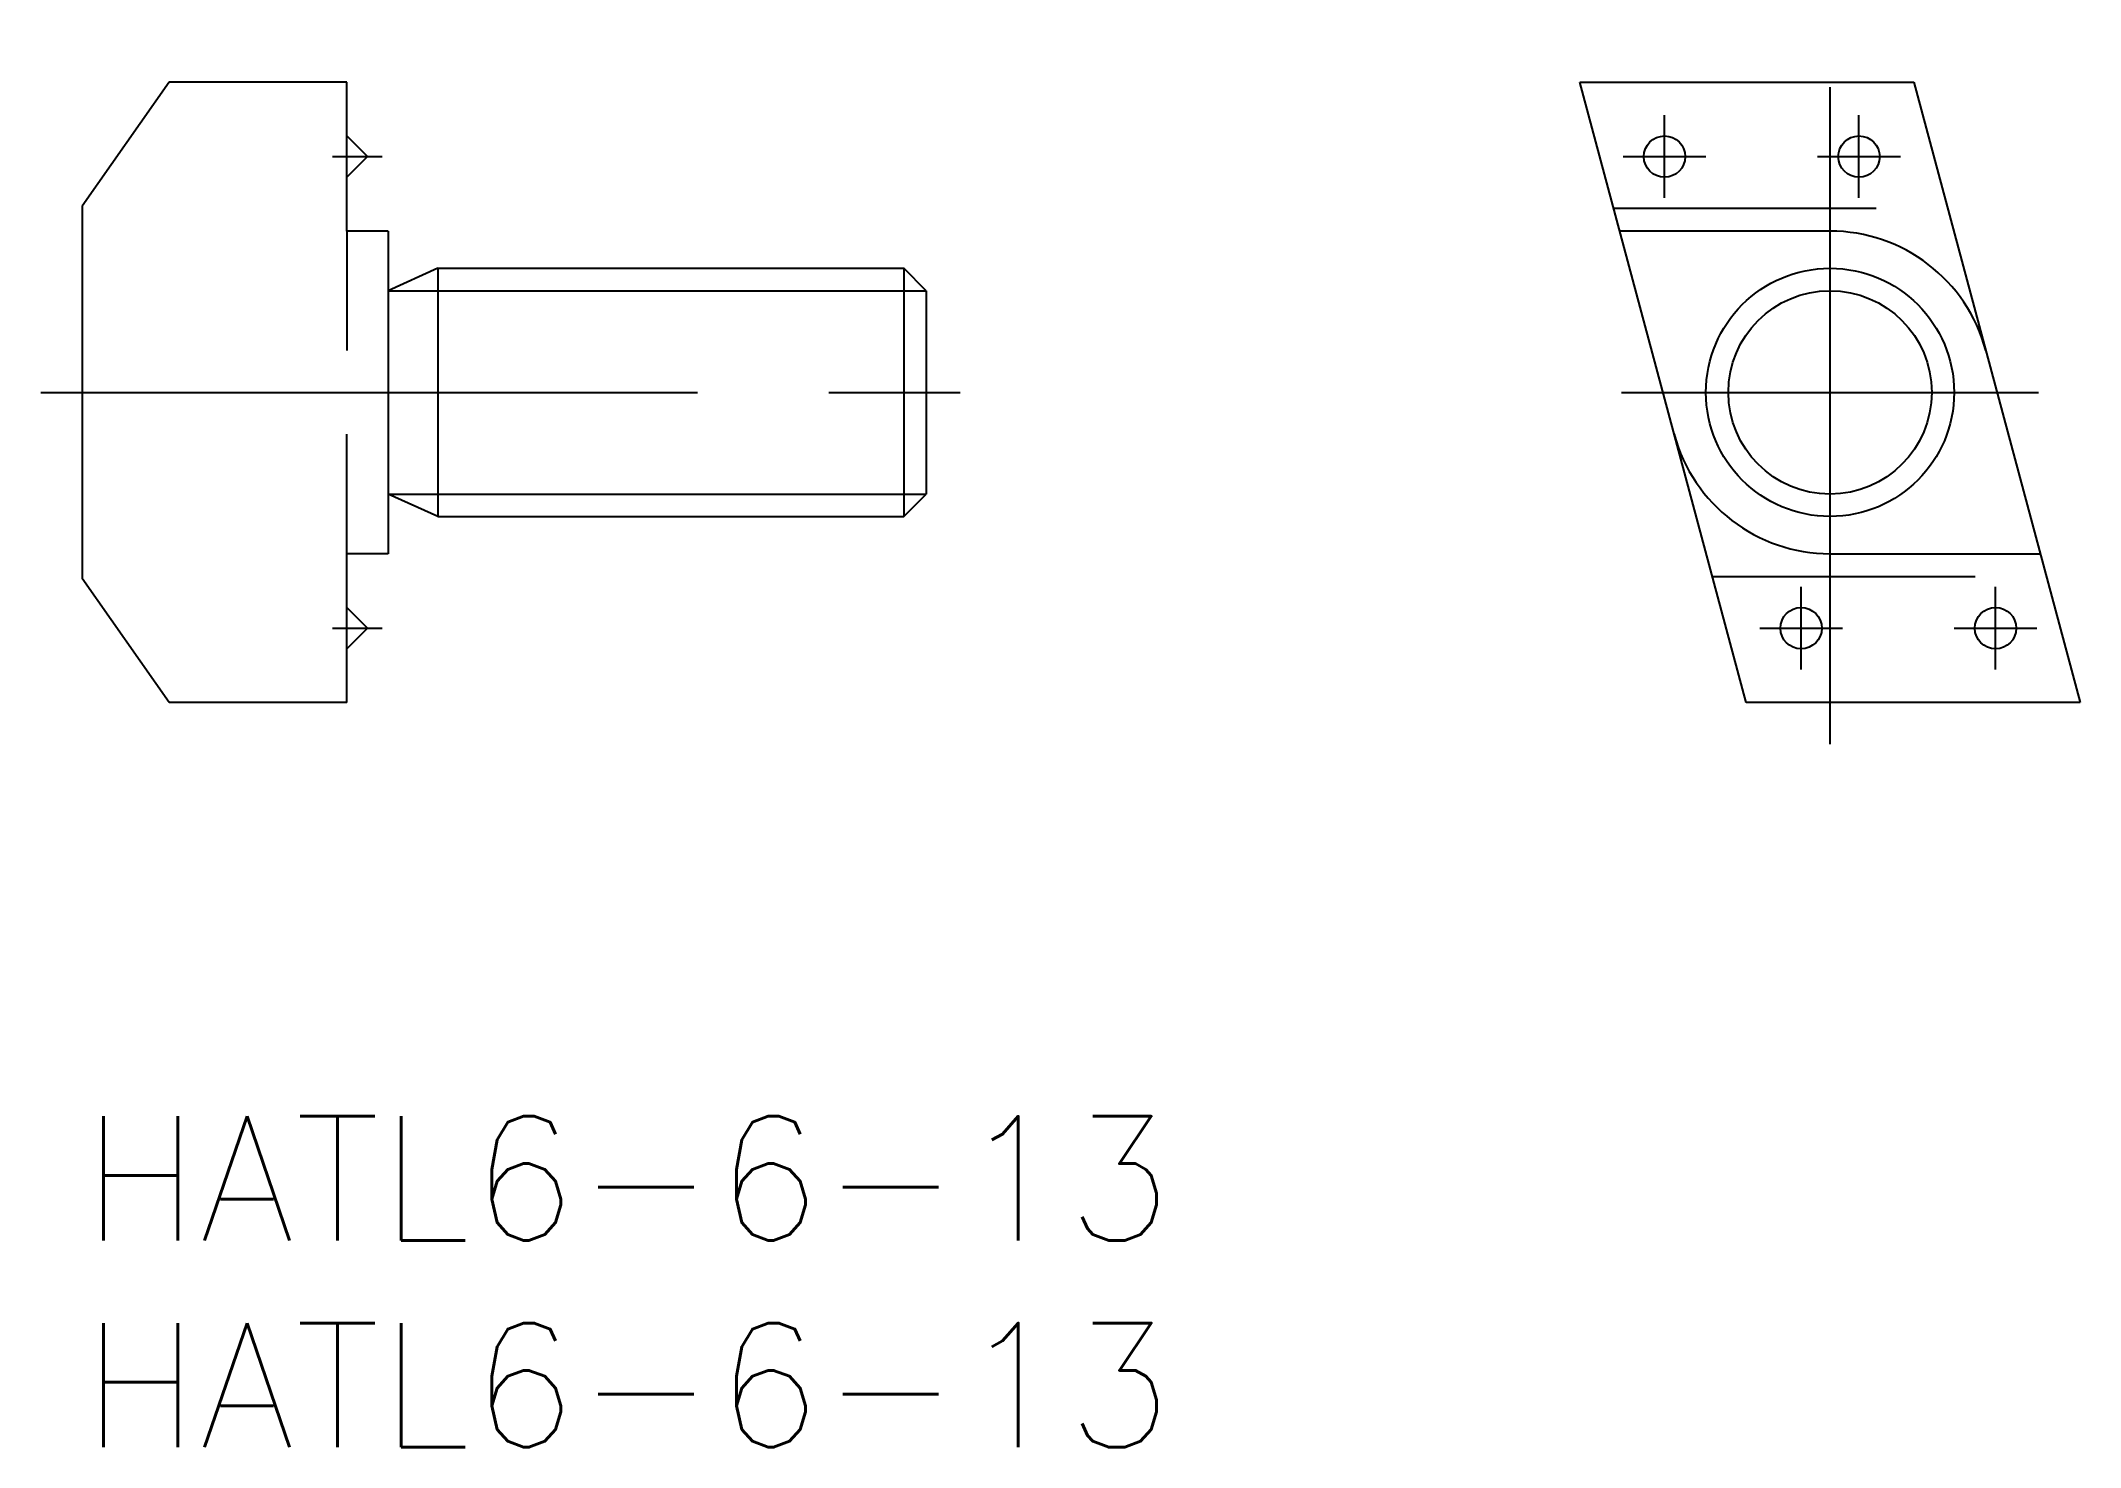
# Model space of a CAD drawing. Extents: x -1 to 48.3, y -8 to 26.
import ezdxf

# ---------------------------------------------------------------- set-up
doc = ezdxf.new("R2010")
doc.units = 0
doc.header["$LTSCALE"] = 0.5
doc.linetypes.add('CENTER', pattern=[50.8, 31.75, -6.35, 6.35, -6.35])
doc.linetypes.add('DASHED', pattern=[19.05, 12.7, -6.35])
for name, color, linetype in [('MSM_CENTER', 1, 'CENTER'), ('MSM_CONTINUOUS', 7, 'CONTINUOUS'), ('MSM_DASHED', 4, 'DASHED'), ('MSM_NARROW', 5, 'CONTINUOUS'), ('MSM_PART_NUMBER', 7, 'CONTINUOUS')]:
    doc.layers.add(name, color=color, linetype=linetype)
doc.styles.get("Standard").update_dxf_attribs({"font": 'txt.shx', "height": 1.2, "bigfont": 'bigfont.shx'})

# ---------------------------------------------------------------- blocks, each defined once
blk = doc.blocks.new('*U14')
at = {"layer": 'MSM_PART_NUMBER'}
blk.add_text('HATL6-6-13', height=3, dxfattribs=at).set_placement((0, -3))
blk = doc.blocks.new('*U15')
at = {"layer": 'MSM_PART_NUMBER'}
blk.add_text('HATL6-6-13', height=3, dxfattribs=at).set_placement((0, -8))

msp = doc.modelspace()

# ---------------------------------------------------------------- linework, layer by layer
at = {"layer": 'MSM_CENTER'}
for p, q in [((42.249, 9), (42.249, 26)), ((38.249, 22.2), (38.249, 24.2)), ((42.949, 22.2), (42.949, 24.2)), ((6.049, 23.2), (7.251, 23.2)), ((37.249, 23.2), (39.249, 23.2)), ((41.949, 23.2), (43.949, 23.2)), ((-1, 17.5), (21.4, 17.5)), ((37.211, 17.5), (47.287, 17.5)), ((41.549, 10.8), (41.549, 12.8)), ((46.249, 10.8), (46.249, 12.8)), ((6.049, 11.8), (7.251, 11.8)), ((40.549, 11.8), (42.549, 11.8)), ((45.249, 11.8), (47.249, 11.8))]:
    msp.add_line(p, q, dxfattribs=at)
at = {"layer": 'MSM_CONTINUOUS'}
for p, q in [((2.1, 25), (0, 22.001)), ((6.4, 25), (2.1, 25)), ((6.4, 21.4), (6.4, 25)), ((36.202, 25), (44.277, 25)), ((40.221, 10), (36.202, 25)), ((44.277, 25), (48.296, 10)), ((6.9, 23.2), (6.4, 23.7)), ((6.4, 22.7), (6.9, 23.2)), ((0, 22.001), (0, 12.999)), ((7.4, 21.4), (6.4, 21.4)), ((7.4, 21.4), (7.4, 13.6)), ((42.249, 21.4), (37.166, 21.4)), ((8.6, 20.5), (7.4, 19.958)), ((8.6, 20.5), (19.858, 20.5)), ((8.6, 20.5), (8.6, 14.5)), ((20.4, 19.958), (19.858, 20.5)), ((19.858, 20.5), (19.858, 14.5)), ((20.4, 19.958), (20.4, 15.042)), ((6.4, 10), (6.4, 16.491)), ((8.6, 14.5), (7.4, 15.042)), ((19.858, 14.5), (20.4, 15.042)), ((8.6, 14.5), (19.858, 14.5)), ((7.4, 13.6), (6.4, 13.6)), ((42.249, 13.6), (47.332, 13.6)), ((2.1, 10), (0, 12.999)), ((6.9, 11.8), (6.4, 12.3)), ((6.4, 11.3), (6.9, 11.8)), ((6.4, 10), (2.1, 10)), ((48.296, 10), (40.221, 10))]:
    msp.add_line(p, q, dxfattribs=at)
for centre, radius in [((38.249, 23.2), 0.5), ((42.949, 23.2), 0.5), ((42.249, 17.5), 3), ((41.549, 11.8), 0.5), ((46.249, 11.8), 0.5)]:
    msp.add_circle(centre, radius, dxfattribs=at)
for start, end in [(15, 90), (195, 270)]:
    msp.add_arc((42.249, 17.5), 3.9, start, end, dxfattribs=at)
at = {"layer": 'MSM_DASHED'}
for p, q in [((37.018, 21.953), (45.093, 21.953)), ((6.4, 21.4), (6.4, 18.509)), ((39.405, 13.047), (47.48, 13.047))]:
    msp.add_line(p, q, dxfattribs=at)
at = {"layer": 'MSM_NARROW'}
for p, q in [((7.4, 19.958), (20.4, 19.958)), ((7.4, 15.042), (20.4, 15.042))]:
    msp.add_line(p, q, dxfattribs=at)
msp.add_circle((42.249, 17.5), 2.458, dxfattribs=at)

# ---------------------------------------------------------------- block references
at = {"layer": 'MSM_CONTINUOUS'}
for name in ['*U14', '*U15']:
    msp.add_blockref(name, (0, 0), dxfattribs=at)

doc.saveas('drawing.dxf')
